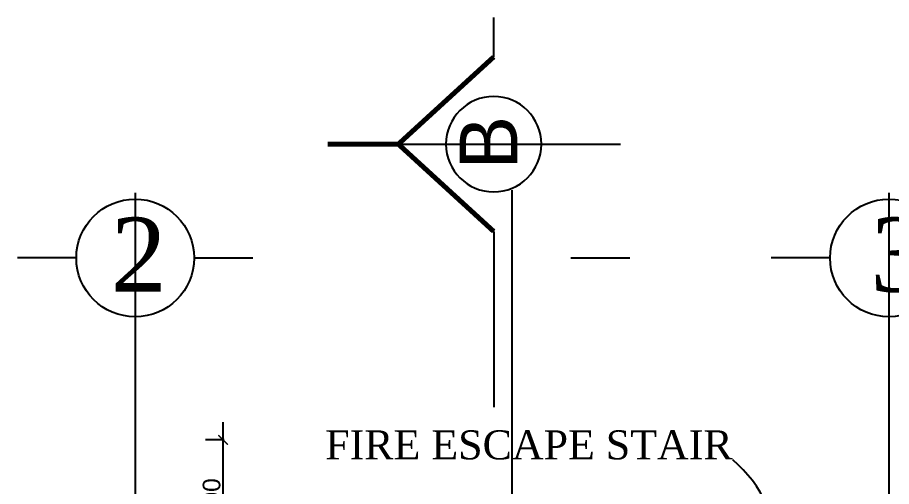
# Model space of a CAD drawing. Extents: x 250879 to 348495, y -51522 to -9360.
# Drawn here: x 279945 to 280688, y -20097 to -19699 of the extents above; entities that cross this region are included whole.
import ezdxf

# ---------------------------------------------------------------- set-up
doc = ezdxf.new("R2010")
doc.units = 0
doc.layers.get('0').update_dxf_attribs({"linetype": 'CONTINUOUS'})
doc.layers.get('DEFPOINTS').update_dxf_attribs({"color": 9, "linetype": 'CONTINUOUS'})
for name, color, linetype in [('AXIS', 1, 'CONTINUOUS'), ('DIM', 3, 'CONTINUOUS'), ('TEXT', 3, 'CONTINUOUS'), ('WALL', 7, 'CONTINUOUS'), ('WALL1', 2, 'CONTINUOUS')]:
    doc.layers.add(name, color=color, linetype=linetype)
doc.styles.get("Standard").update_dxf_attribs({"font": 'sanss___.ttf', "height": 15})
doc.styles.add('style2', font='romantic.ttf', dxfattribs={"height": 50})
doc.dimstyles.new('STANDARD$0', dxfattribs={"dimscale": 0, "dimtxt": 12, "dimasz": 8, "dimexe": 15, "dimexo": 0.0625, "dimgap": 2, "dimtad": 1, "dimdec": 0, "dimzin": 0, "dimdsep": 46, "dimtxsty": 'Standard', "dimblk1": 'ARCHTICK', "dimblk2": 'ARCHTICK', "dimsah": 1, "dimcen": 0.09, "dimdle": 15, "dimclrd": 3, "dimclre": 3, "dimclrt": 3, "dimazin": 0, "dimtfac": 1, "dimtdec": 0, "dimtofl": 0, "dimtmove": 1, "dimatfit": 3, "dimldrblk": 'ARCHTICK', "dimfxl": 1.0455, "dimfxlon": 1, "dimtolj": 1, "dimtzin": 0, "dimarcsym": 0})

# ---------------------------------------------------------------- blocks, each defined once
blk = doc.blocks.new('sec')
at = {"layer": 'WALL'}
for p, q in [((0, 105.9), (0, 319.4)), ((0, 105.9), (-115.7, 0)), ((-115.7, 0), (153.7, 0)), ((0, -105.9), (0, -153.8))]:
    blk.add_line(p, q, dxfattribs=at)
at = {"layer": 'WALL', "const_width": 6}
for points in [[(0, 105.9), (-115.7, 0), (-201.5, 0)], [(0, -105.9), (-115.7, 0)]]:
    blk.add_lwpolyline(points, dxfattribs=at)
at = {"layer": 'WALL'}
blk.add_circle((0, 0), 57.9, dxfattribs=at)
blk = doc.blocks.new('_ARCHTICK')
at = {"color": 0, "linetype": 'ByBlock', "const_width": 0.15}
blk.add_lwpolyline([(-0.5, -0.5), (0.5, 0.5)], dxfattribs=at)
blk = doc.blocks.new('*D310')
at = {"layer": 'DEFPOINTS', "color": 0, "linetype": 'Continuous', "transparency": 16777216}
for p in [(280119.99, -20057.67), (280153, -20057.67), (280135.96, -20157.67)]:
    blk.add_point(p, dxfattribs=at)
at = {"layer": 'WALL', "color": 3, "linetype": 'Continuous', "lineweight": -2, "transparency": 16777216}
for p, q in [((280119.99, -20172.67), (280119.99, -20042.67)), ((280121.03, -20057.67), (280104.99, -20057.67)), ((280121.03, -20157.67), (280104.99, -20157.67))]:
    blk.add_line(p, q, dxfattribs=at)
at = {"layer": 'WALL', "color": 3, "linetype": 'Continuous', "lineweight": -2, "transparency": 16777216, "xscale": 8, "yscale": 8, "zscale": 8}
for p, rotation in [((280119.99, -20057.67), 90), ((280119.99, -20157.67), 270)]:
    blk.add_blockref('_ARCHTICK', p, dxfattribs=dict(at, rotation=rotation))
at = {"layer": 'WALL', "color": 3, "linetype": 'Continuous', "transparency": 16777216, "insert": (280110.26, -20107.67), "char_height": 15, "attachment_point": 5, "rotation": 90}
blk.add_mtext('\\A1;100', dxfattribs=at)

msp = doc.modelspace()

# ---------------------------------------------------------------- linework, layer by layer
at = {"layer": 'AXIS'}
for p, q in [((280365.48411, -23496.32849), (280365.48411, -19845.49493)), ((280045.32464, -19847.6712), (280045.32464, -23531.69157)), ((280685.64357, -19847.6712), (280685.64357, -23531.69157)), ((279995.32464, -19903.07031), (279945.32464, -19903.07031)), ((280095.32464, -19903.07031), (280145.32464, -19903.07031)), ((280415.48411, -19903.07031), (280465.48411, -19903.07031)), ((280635.64357, -19903.07031), (280585.64357, -19903.07031)), ((280045.32464, -19953.07031), (280045.32464, -20003.07031)), ((280685.64357, -19953.07031), (280685.64357, -20003.07031))]:
    msp.add_line(p, q, dxfattribs=at)
for centre in [(280045.32464, -19903.07031), (280685.64357, -19903.07031)]:
    msp.add_circle(centre, 50, dxfattribs=at)
at = {"layer": 'WALL', "linetype": 'Continuous'}
msp.add_arc((280486.97292, -20154.52862), 103.51791, 303.74935612, 50.46504533, dxfattribs=at)

# ---------------------------------------------------------------- block references
at = {"layer": 'WALL1', "xscale": -0.7000000000116415, "yscale": 0.7000000000116415, "zscale": 0.7, "rotation": 180}
msp.add_blockref('sec', (280349.86182, -19806.37363), dxfattribs=at)

# ---------------------------------------------------------------- texts
at = {"layer": 'DIM', "insert": (280320.955, -19827.92516), "char_height": 49, "width": 359.60498, "attachment_point": 1, "rotation": 90}
msp.add_mtext('B', dxfattribs=at)
at = {"layer": 'TEXT', "style": 'style2'}
for s, insert, char_height, width, attachment_point in [('2', (280024.55893, -19868.6712), 63, 240.4607, 1), ('3', (280669.89247, -19868.6712), 63, 240.4607, 1), ('FIRE ESCAPE STAIR', (280552.86713, -20049.48439), 24.696, 410.14629, 3)]:
    msp.add_mtext(s, dxfattribs=dict(at, insert=insert, char_height=char_height, width=width, attachment_point=attachment_point))

# ---------------------------------------------------------------- dimensions: what is measured, and where the dimension line sits
at = {"layer": 'WALL', "linetype": 'Continuous'}
dim = msp.add_linear_dim(base=(280119.98946, -20057.66838), p1=(280135.95786, -20157.66838), p2=(280152.99739, -20057.66838), angle=90, dimstyle='STANDARD$0', override={"dimscale": 1}, dxfattribs=at)
dim.commit()
dim.dimension.update_dxf_attribs({"geometry": '*D310', "text_midpoint": (280110.26313, -20107.66838)})

doc.saveas('drawing.dxf')
